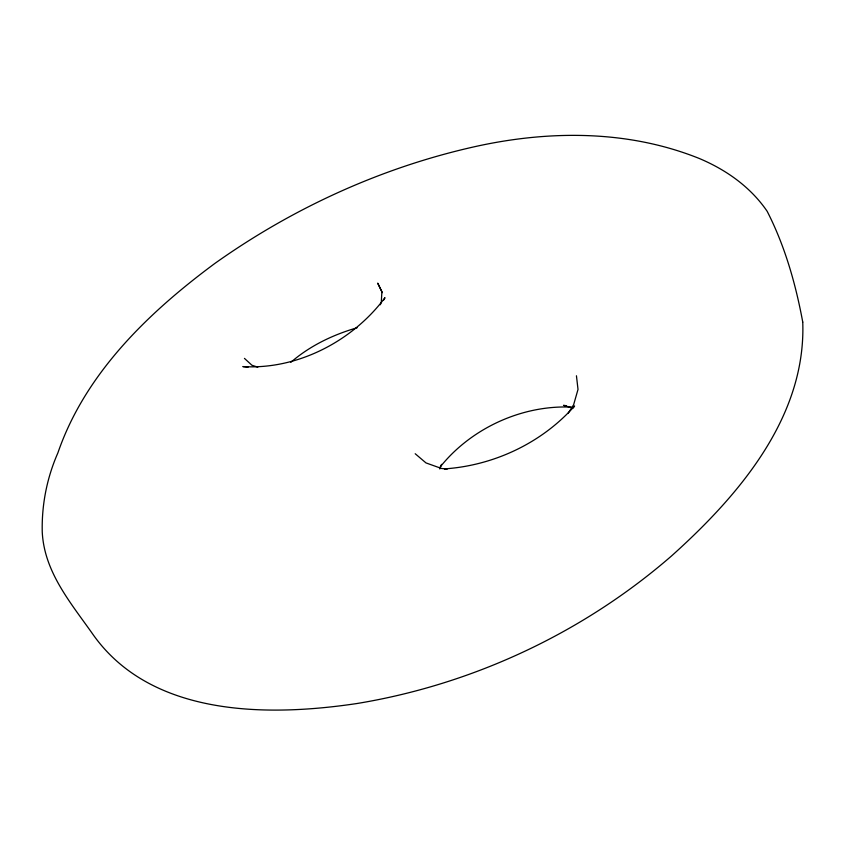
<?xml version="1.0" encoding="UTF-8"?>
<svg xmlns="http://www.w3.org/2000/svg" width="845" height="845" viewBox="0 0 845 845"><rect width="100%" height="100%" fill="white"/><g stroke="black" fill="none" stroke-linecap="round" stroke-linejoin="round"><path stroke-width="1.27" d="M439.812 468.986L441.491 464.349M380.282 304.77L381.275 302.542L381.887 291.757L377.704 283.138L382.299 292.655M383.746 299.964L384.971 297.683C352.65 341.105 297.408 369.92 242.842 366.582L248.05 367.216M568.189 413.226L573.628 404.744L578.012 389.418L576.438 375.771M440.129 467.031C470.971 428.383 521.756 404.956 571.241 407.1M572.995 408.093L574.589 406.001C541.74 443.055 493.744 465.553 444.491 468.89L447.068 469.059M290.807 362.357C309.788 345.848 333.036 334.726 357.097 327.775M446.899 468.922L441.671 468.521L425.975 462.912L415.201 453.733M566.118 405.674L563.53 405.357L572.171 407.871M257.788 367.184L251.916 365.241L244.448 358.386M802.75 322.082C806.225 417.293 738.276 496.047 671.606 555.883C582.976 632.863 472.883 684.408 357.065 703.505C266.65 717.046 149.607 716.74 91.851 632.842C70.05 601.999 44.236 571.59 42.25 532.075C41.585 504.866 46.94 477.774 57.893 452.867C85.334 373.131 148.773 312.301 215.063 263.291C292.307 208.472 380.039 168.187 472.492 147.188C547.285 130.183 627.212 129.538 699.206 158.448C726.098 169.75 750.54 186.967 767.144 211.271C784.91 245.927 795.673 283.899 802.75 322.082"/></g></svg>
